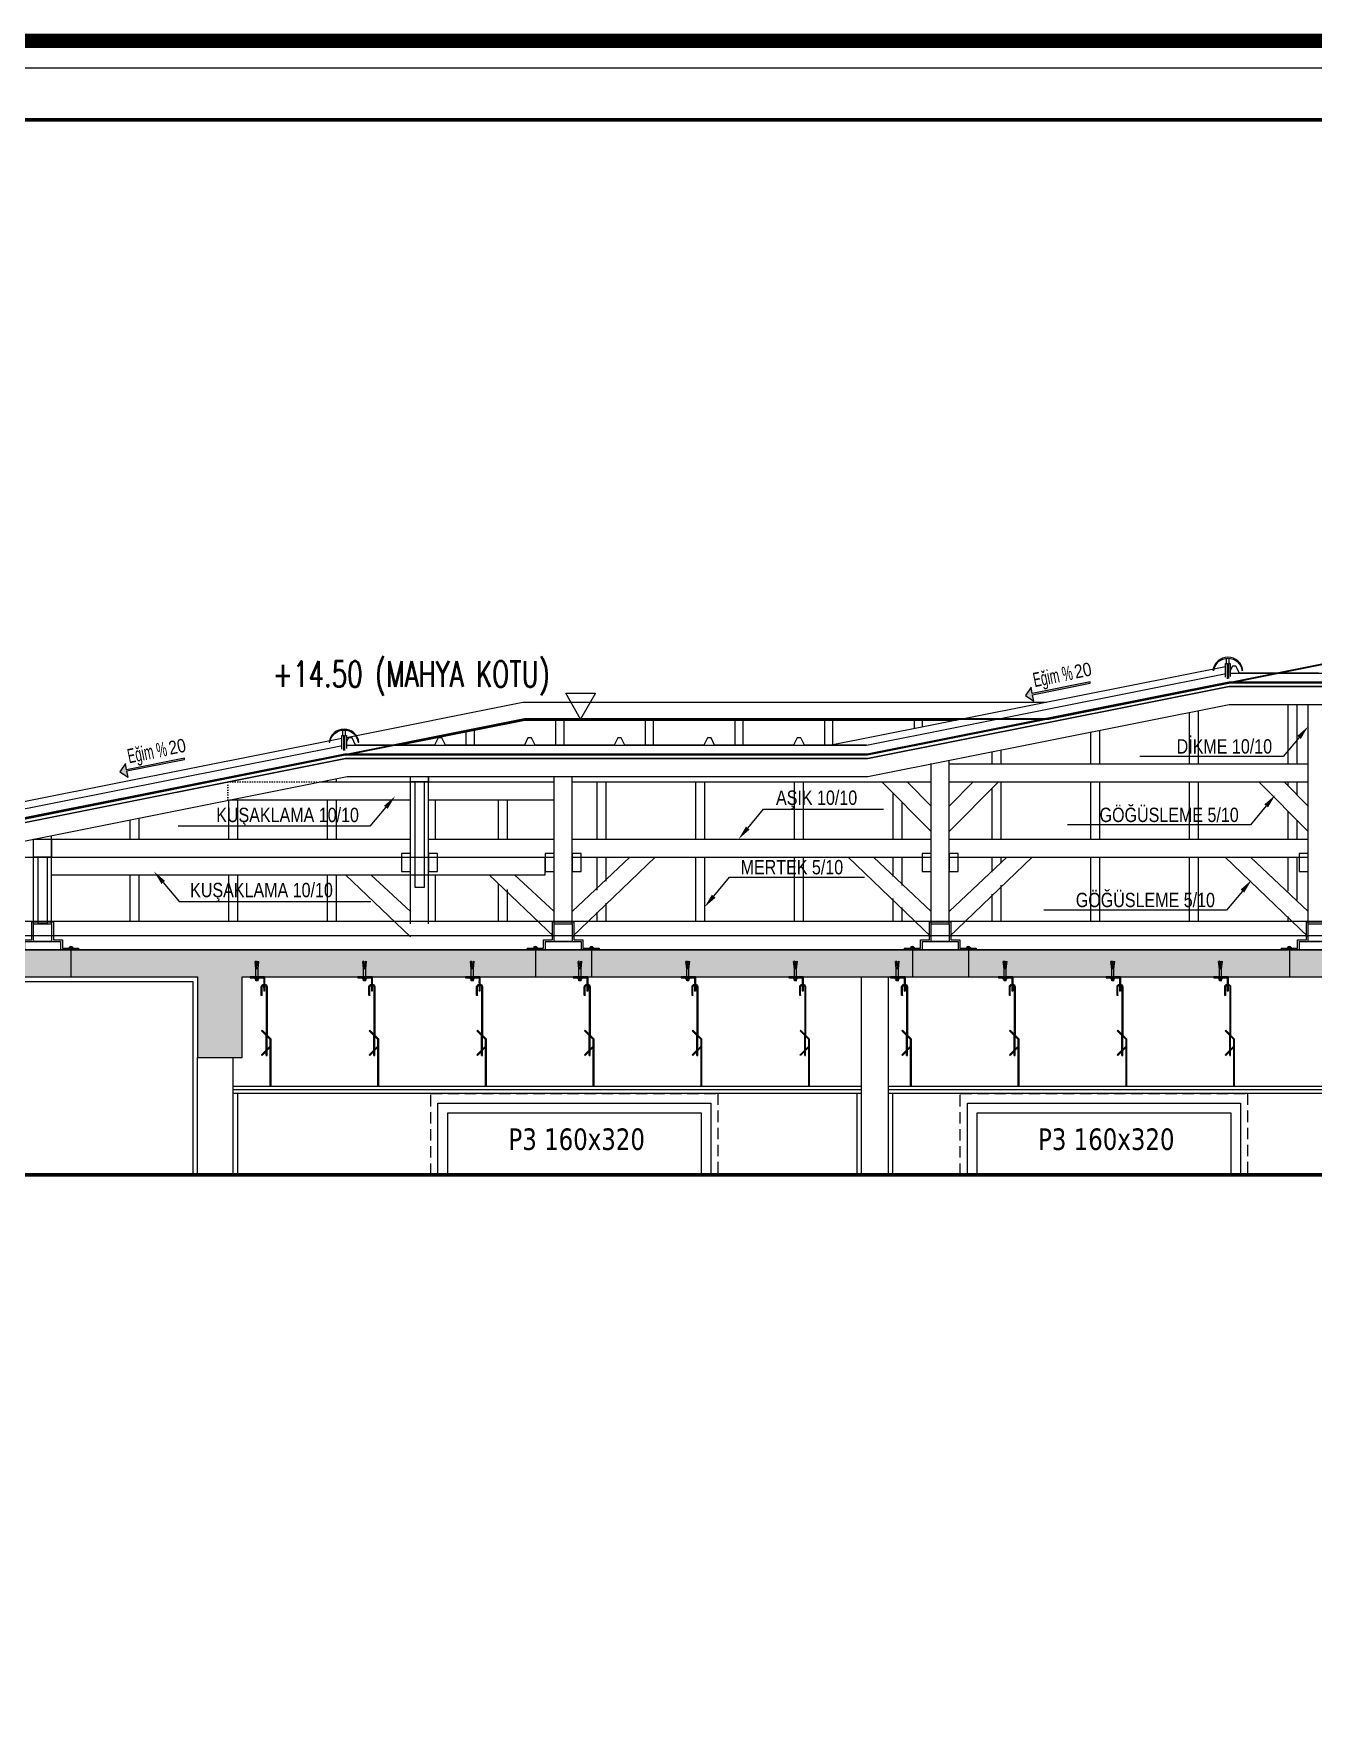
# Model space of a CAD drawing. Header units: inches. Extents: x 21 to 32698, y 13 to 3712.
# Drawn here: x 21119 to 21832, y 2774 to 3711 of the extents above; entities that cross this region are included whole.
import ezdxf
from ezdxf import colors
from ezdxf.entities.mleader import LeaderData, LeaderLine
from ezdxf.enums import TextEntityAlignment as Align
from ezdxf.math import Vec2, Vec3

# ---------------------------------------------------------------- set-up
doc = ezdxf.new("R2010")
doc.units = ezdxf.units.IN
doc.header["$MEASUREMENT"] = 0
doc.set_wipeout_variables(frame=1)
for name, pattern in [('Centre', [3.175, 0.635, -0.47625, 1.5875, -0.47625]), ('CIZGI', [0.4, 0.25, -0.15]), ('DOT', [6.35, 0, -6.35]), ('HIDDEN', [9.525, 6.35, -3.175]), ('IMPORT-HIDDEN2', [47.625, 31.75, -15.875])]:
    doc.linetypes.add(name, pattern=pattern)
for name, color, linetype, lineweight in [('Z_MİM_$AUDIT_BAD_LAYER1', 8, 'Continuous', 25), ('Z_MİM_-KM-CEILING', 8, 'Continuous', 25), ('Z_MİM_-KM-DETL-TEXT', 8, 'Continuous', 25), ('Z_MİM_-KM-FLOR-LEVL-1', 8, 'Continuous', 25), ('Z_MİM_-KM-FLOR-LEVL-2', 8, 'Centre', 25), ('Z_MİM_-KM-GLAZ-CWMG-1', 8, 'Continuous', 25), ('Z_MİM_-KM-Gor-05', 8, 'Continuous', 25), ('Z_MİM_-KM-Gor-09', 8, 'Continuous', 25), ('Z_MİM_-KM-IRON-05', 8, 'Continuous', 25), ('Z_MİM_-KM-IRON-09', 8, 'Continuous', 25), ('Z_MİM_-KM-IZO-THERMAL', 8, 'Continuous', 25), ('Z_MİM_-KM-IZO-THERMAL-GLASSWOOL', 8, 'BATTING', 25), ('Z_MİM_-KM-IZO-WATER', 8, 'HIDDEN', 25), ('Z_MİM_-KM-OSB', 8, 'Continuous', 25), ('Z_MİM_-KM-Pafta', 8, 'Continuous', 25), ('Z_MİM_-KM-PATTERN-00', 8, 'Continuous', 25), ('Z_MİM_-KM-PATTERN-STRC', 8, 'Continuous', 25), ('Z_MİM_-KM-RAY-1', 8, 'IMPORT-HIDDEN2', 25), ('Z_MİM_-KM-RAY-2', 8, 'DOT', 25), ('Z_MİM_-KM-ROOF-05', 8, 'Continuous', 25), ('Z_MİM_-KM-ROOF-15', 8, 'Continuous', 25), ('Z_MİM_-KM-ROOF-AŞIK', 8, 'Continuous', 25), ('Z_MİM_-KM-ROOF-DİKME', 8, 'Continuous', 25), ('Z_MİM_-KM-ROOF-GÖĞÜSLEME', 8, 'Continuous', 25), ('Z_MİM_-KM-ROOF-KUŞAKLAMA', 8, 'Continuous', 25), ('Z_MİM_-KM-ROOF-MAHYA AŞIĞI', 8, 'Continuous', 25), ('Z_MİM_-KM-ROOF-MERTEK', 8, 'Continuous', 25), ('Z_MİM_-KM-ROOF-RAY', 8, 'DOT', 25), ('Z_MİM_-KM-STRC-CONCRETE', 8, 'Continuous', 25), ('Z_MİM_-KM-TEXT', 8, 'Continuous', 25), ('Z_MİM_-KM-WALL', 8, 'Continuous', 25), ('Z_MİM_-KM-WALL-IZO-WATER', 8, 'HIDDEN', 25), ('Z_MİM_-KM-WALL-PLASTER', 8, 'Continuous', 25), ('Z_MİM_-KM-WINDOW-IDEN', 8, 'Continuous', 25), ('Z_MİM_-KM-WOOD-15', 8, 'Continuous', 25), ('Z_MİM_00', 8, 'Continuous', 25), ('Z_MİM_40-40-kt-kst', 8, 'Continuous', 25), ('Z_MİM__BM_Pafta', 8, 'Continuous', 25), ('Z_MİM_A-PLASTER', 8, 'Continuous', 25), ('Z_MİM_GOR', 8, 'Continuous', 25), ('Z_MİM_GRNŞ. 3', 8, 'Continuous', 25), ('Z_MİM_TARAMA', 8, 'Continuous', 25)]:
    doc.layers.add(name, color=color, linetype=linetype, lineweight=lineweight)
doc.styles.add('-KM-OLCU', font='ARIALN.TTF')
doc.styles.add('Arial Narrow', font='ARIALN.TTF', dxfattribs={"height": 8})
doc.styles.add('mahal', font='tahoma.ttf')
doc.styles.add('STYLE1', font='arial.ttf', dxfattribs={"height": 1})
doc.styles.add('TEXT 1 romans', font='romans.shx', dxfattribs={"width": 0.7})
doc.linetypes.add('BATTING', pattern='A,0.00254,-2.54,[134,ltypeshp.shx,S=2.54,R=0,X=-2.54,Y=0],-5.08,[134,ltypeshp.shx,S=2.54,R=180,X=2.54,Y=0],-2.54', length=10.16254)

# ---------------------------------------------------------------- blocks, each defined once
blk = doc.blocks.new('*U10')
at = {"layer": 'Z_MİM_-KM-Pafta', "ltscale": 0.5, "const_width": 8}
blk.add_lwpolyline([(15, 3690), (6335, 3690), (6335, 0), (15, 0)], close=True, dxfattribs=at)
at = {"layer": 'Z_MİM_-KM-Pafta', "ltscale": 0.5}
blk.add_lwpolyline([(203.73, 3675), (6265, 3675, -0.414214), (6320, 3620), (6320, 70, -0.414214), (6265, 15), (85, 15, -0.414214), (30, 70), (30, 3499.6)], format="xyb", dxfattribs=at)
at = {"color": 7, "style": 'STYLE1'}
blk.add_attdef('00', (6133.03, 90.15), '', height=80.47, dxfattribs=at)
at = {"layer": 'Z_MİM_-KM-Pafta', "color": 7, "style": 'STYLE1'}
for tag, p, height in [('PAFTA_ADI', (5775.83, 251.03), 33), ('REVIZYON', (5855.91, 178.55), 12.87), ('OLCEK', (5855.91, 76.03), 12.87)]:
    blk.add_attdef(tag, p, '', height=height, dxfattribs=at)
blk = doc.blocks.new('*U11')
at = {"layer": 'Z_MİM_$AUDIT_BAD_LAYER1', "linetype": 'Continuous', "ltscale": 6}
h = blk.add_hatch(dxfattribs=at)
h.set_pattern_fill('ANSI32', color=256, scale=0.04, angle=90, style=0)
h.set_pattern_definition([(135, (-712958.51896, 773143.01754), (-0.26940768363, -0.26940768363), []), (135, (-712958.51896, 773143.19715), (-0.26940768363, -0.26940768363), [])])
h.paths.add_polyline_path([(3.37, -28.5), (3.87, -28.5), (3.87, -25.7), (11.37, -25.7), (11.37, -25.2), (3.37, -25.2)])
h.paths.add_polyline_path([(3.87, -30.4), (3.37, -30.4), (3.37, -33.2), (3.87, -33.2)])
at = {"layer": 'Z_MİM_40-40-kt-kst', "ltscale": 2}
for p, q in [((3.37, -25.2), (3.37, -29.12)), ((3.37, -25.2), (11.37, -25.2)), ((3.87, -25.7, 0), (3.87, -29.12, 0)), ((11.37, -25.7), (3.87, -25.7, 0)), ((11.37, -25.2), (11.37, -25.7)), ((3.37, -28.5), (3.87, -28.5, 0))]:
    blk.add_line(p, q, dxfattribs=at)
at = {"layer": 'Z_MİM_GOR', "ltscale": 50}
for p, q in [((2, -30.83, 0), (2, -57.6, 0)), ((2.5, -30.83, 0), (2.5, -57.1, 0)), ((3.37, -29.83), (3.37, -33.2)), ((3.37, -30.4), (3.87, -30.4, 0)), ((3.37, -33.2), (3.87, -33.2, 0)), ((3.87, -29.83, 0), (3.87, -33.2, 0)), ((4.75, -35.43, 0), (4.75, -30.83, 0)), ((4.95, -35.63, 0), (5.05, -35.63, 0)), ((5.25, -35.43, 0), (5.25, -30.83, 0)), ((-0.25, -59.85, 0), (4.75, -54.85, 0)), ((0.25, -60.06, 0), (5.1, -55.21, 0)), ((4.75, -54.85, 0), (5.1, -55.21, 0)), ((-0.25, -86.2, 0), (-0.25, -59.85, 0)), ((0.25, -86.2, 0), (0.25, -60.06, 0)), ((0.25, -63.74, 0), (5.1, -68.59, 0)), ((0.25, -64.44, 0), (4.75, -68.94, 0)), ((2, -65.49, 0), (2, -58.31, 0)), ((2.5, -65.99, 0), (2.5, -57.81, 0)), ((2, -68.94, 0), (2, -66.19, 0)), ((2.5, -68.94, 0), (2, -68.94, 0)), ((2.5, -68.94, 0), (2.5, -66.69, 0)), ((4.75, -68.94, 0), (5.1, -68.59, 0))]:
    blk.add_line(p, q, dxfattribs=at)
for centre, radius, start, end in [((3.62, -30.83, 0), 1.62, 82.24097, 180), ((3.63, -30.83, 0), 1.13, 77.60639, 179.86574), ((3.62, -30.83, 0), 1.62, 0, 82.24097), ((3.62, -30.83, 0), 1.12, 0, 78.74817), ((4.95, -35.43, 0), 0.2, 180, 270), ((5.05, -35.43, 0), 0.2, 270, 0)]:
    blk.add_arc(centre, radius, start, end, dxfattribs=at)
at = {"layer": 'Z_MİM_TARAMA'}
for p, q in [((7.22, -16.51), (6.55, -16.58)), ((7.02, -20.74), (6.55, -16.58)), ((7.2, -18.3), (8.06, -18.23)), ((7.38, -17.95), (7.22, -16.51)), ((7.22, -18.09), (7.99, -18.04)), ((7.34, -18.49), (7.97, -18.44)), ((7.37, -17.88), (7.88, -17.85)), ((7.6, -19.94), (7.44, -18.52)), ((7.46, -18.68), (7.79, -18.65)), ((7.64, -19.94), (7.8, -18.52)), ((7.87, -17.95), (8.03, -16.51)), ((8.03, -16.51), (8.69, -16.58)), ((8.22, -20.74), (8.69, -16.58)), ((6.62, -26.5), (6.62, -25.7)), ((6.62, -25.7), (8.62, -25.7)), ((6.62, -26.5), (8.62, -26.5)), ((6.86, -26.5), (6.86, -25.7)), ((6.95, -26.62), (8.37, -26.52)), ((6.95, -26.82), (8.37, -26.72)), ((6.95, -27.02), (8.37, -26.92)), ((6.95, -27.22), (8.37, -27.12)), ((6.95, -27.42), (8.37, -27.32)), ((7.02, -25.7), (7.02, -20.74)), ((7.02, -27.47), (7.02, -26.5)), ((7.02, -27.47), (8.22, -27.47)), ((7.22, -20.3), (8.01, -20.25)), ((7.26, -20.5), (8.01, -20.45)), ((7.3, -20.1), (7.9, -20.05)), ((7.43, -20.69), (7.87, -20.66)), ((7.48, -18.87), (7.77, -18.85)), ((7.51, -19.07), (7.74, -19.06)), ((7.53, -19.27), (7.72, -19.26)), ((7.55, -19.47), (7.7, -19.46)), ((7.57, -19.67), (7.67, -19.66)), ((7.59, -19.87), (7.65, -19.86)), ((7.62, -26.5), (7.62, -25.7)), ((8.22, -25.7), (8.22, -20.74)), ((8.22, -27.47), (8.22, -26.5)), ((8.38, -26.5), (8.38, -25.7)), ((8.62, -26.5), (8.62, -25.7))]:
    blk.add_line(p, q, dxfattribs=at)
for centre, radius, start, end in [((7.49, -18.23), 0.3, 111.73309, 261.13394), ((7.76, -18.23), 0.3, 278.86606, 68.26691), ((7.62, -20.34), 0.4, 92.80664, 87.19336)]:
    blk.add_arc(centre, radius, start, end, dxfattribs=at)
blk = doc.blocks.new('DWEW')
at = {"layer": 'Z_MİM_-KM-IRON-09'}
for p, q in [((5884.37, -1773.09), (5893.37, -1773.09)), ((5884.37, -1773.09), (5884.37, -1774.09)), ((5887.86, -1772.76), (5889.87, -1772.76)), ((5887.86, -1772.76), (5887.86, -1773.09)), ((5889.87, -1772.76), (5889.87, -1773.09)), ((5915.37, -1773.09), (5924.37, -1773.09)), ((5919.12, -1772.76), (5921.13, -1772.76)), ((5919.12, -1772.76), (5919.12, -1773.09)), ((5921.13, -1772.76), (5921.13, -1773.09)), ((5924.37, -1773.09), (5924.37, -1774.09))]:
    blk.add_line(p, q, dxfattribs=at)
at = {"layer": 'Z_MİM_-KM-IRON-09', "linetype": 'CIZGI'}
for p, q in [((5888.87, -1773.09), (5888.87, -1789.09)), ((5920.12, -1773.09), (5920.12, -1789.09))]:
    blk.add_line(p, q, dxfattribs=at)
at = {"layer": 'Z_MİM_-KM-IRON-09'}
blk.add_lwpolyline([(5893.37, -1773.09), (5893.37, -1768.46), (5898.37, -1768.46), (5898.37, -1758.46), (5910.37, -1758.46), (5910.37, -1768.46), (5915.37, -1768.46), (5915.37, -1773.09)], dxfattribs=at)
for centre in [(5888.87, -1773.43), (5920.12, -1773.43)]:
    blk.add_arc(centre, 1.21, 33.59702, 146.40298, dxfattribs=at)
blk = doc.blocks.new('sdewe')
at = {"layer": 'Z_MİM_-KM-ROOF-AŞIK'}
blk.add_lwpolyline([(111607.99, -7528.56), (111617.99, -7528.56), (111617.99, -7518.56), (111607.99, -7518.56)], close=True, dxfattribs=at)
at = {"layer": 'Z_MİM_-KM-ROOF-MERTEK'}
for p, q in [((111622.99, -7528.56), (111602.99, -7528.56)), ((111602.99, -7528.56), (111602.99, -7533.19)), ((111622.99, -7528.56), (111622.99, -7533.19))]:
    blk.add_line(p, q, dxfattribs=at)
at = {"layer": 'Z_MİM_-KM-IRON-09', "xscale": -1}
blk.add_blockref('DWEW', (117517.36, -5759.1), dxfattribs=at)
blk = doc.blocks.new('blok_ust____11')
blk.add_wipeout([(-1.05, -0.66), (0.05, -1.46), (0.45, -1.4), (1.55, -0.3), (1.55, 7), (-1.05, 7)]).dxf.layer = 'Z_MİM_A-PLASTER'
at = {"layer": 'Z_MİM_-KM-ROOF-15'}
for p, q in [((-0.5, 7), (-0.5, 9.97)), ((1, 7), (1, 9.96))]:
    blk.add_line(p, q, dxfattribs=at)
blk.add_lwpolyline([(8.55, 3.23, 0.868713), (-8.11, 3.3), (-7.61, 3.23, -0.868713), (8.05, 3.17)], format="xyb", close=True, dxfattribs=at)
at = {"layer": 'Z_MİM_GRNŞ. 3'}
for p, q in [((-1.05, -0.66), (-1.05, 7)), ((-1.05, 7), (0.05, 7)), ((0.05, -1.46), (0.05, 7)), ((0.45, 7), (0.45, -1.4)), ((0.45, 7), (1.55, 7)), ((1.55, 7), (1.55, -0.3))]:
    blk.add_line(p, q, dxfattribs=at)
blk = doc.blocks.new('*U56')
at = {"layer": 'Z_MİM_-KM-PATTERN-00'}
h = blk.add_hatch(color=256, dxfattribs=at)
h.dxf.hatch_style = 1
h.paths.add_polyline_path([(-3.94, 3.94), (0, 0), (0, 3.58), (32.83, 3.58), (32.83, 4.29), (0, 4.29), (0, 7.87)])
at = {"linetype": 'Continuous'}
blk.add_lwpolyline([(-3.94, 3.94), (0, 0), (0, 3.58), (32.83, 3.58), (32.83, 4.29), (0, 4.29), (0, 7.87)], close=True, dxfattribs=at)
at = {"color": 7, "style": '-KM-OLCU'}
blk.add_attdef('E', (25.36, 7.66), '', height=7.5, dxfattribs=at)
at = {"layer": 'Z_MİM_-KM-TEXT', "color": 7, "style": 'Arial Narrow', "width": 0.7}
blk.add_text('Eğim %%%', height=8, dxfattribs=at).set_placement((2.02, 7.45))
blk = doc.blocks.new('*U17')
blk.add_lwpolyline([(40, 0), (0, 0), (-8.31, 14.4), (8.31, 14.4), (0, 0)])
at = {"color": 7, "style": 'TEXT 1 romans', "width": 0.7}
blk.add_attdef('+0.00', (-41.89, 17.9), '', height=14.4, dxfattribs=at)
blk = doc.blocks.new('*U28')
at = {"layer": 'Z_MİM_-KM-DETL-TEXT', "color": 7}
ml = blk.add_multileader_mtext('Standard', dxfattribs=at)
ml.set_content('\\A1;{\\fMicrosoft Sans Serif|b0|i0|c162|p34;\\W0.8;KUŞAKLAMA 10/10}', color=7, style='Arial Narrow')
ml.set_leader_properties()
ml.build(insert=Vec2(0, 0))
ml.multileader.update_dxf_attribs({"text_left_attachment_type": 6, "text_right_attachment_type": 6, "dogleg_length": 5, "arrow_head_size": 8})
ctx = ml.context
ctx.base_point, ctx.char_height, ctx.arrow_head_size, ctx.landing_gap_size, ctx.plane_origin = Vec3(19.23, -16.72), 8, 8, 2.11, Vec3(165.67, 32.45)
ctx.left_attachment, ctx.right_attachment, ctx.text_align_type = 6, 6, 2
notes = []
notes.append((ctx, [(0, (1, 1, 0), (13.95, -16.72), (1, 0), 5.28, [(0, [(0, 0)], 0, [])])]))
ctx.mtext.insert, ctx.mtext.width, ctx.mtext.alignment, ctx.mtext.line_spacing_factor, ctx.mtext.flow_direction = Vec3(99.63, -6.38), 112.0517, 3, 2, 5
for ctx, leaders in notes:
    for number, flags, end, landing, length, lines in leaders:
        leader = LeaderData()
        leader.index, (leader.has_last_leader_line, leader.has_dogleg_vector, leader.attachment_direction) = number, flags
        leader.last_leader_point, leader.dogleg_vector, leader.dogleg_length = Vec3(end), Vec3(landing), length
        for number, points, colour, breaks in lines:
            line = LeaderLine()
            line.index, line.vertices, line.color, line.breaks = number, Vec3.list(points), colors.encode_raw_color(colour), breaks
            leader.lines.append(line)
        ctx.leaders.append(leader)
blk = doc.blocks.new('*U30')
at = {"layer": 'Z_MİM_-KM-DETL-TEXT', "color": 7}
ml = blk.add_multileader_mtext('Standard', dxfattribs=at)
ml.set_content('\\A1;{\\fMicrosoft Sans Serif|b0|i0|c162|p34;\\W0.8;KUŞAKLAMA 10/10}', color=7, style='Arial Narrow')
ml.set_leader_properties()
ml.build(insert=Vec2(0, 0))
ml.multileader.update_dxf_attribs({"text_left_attachment_type": 6, "text_right_attachment_type": 6, "dogleg_length": 5, "arrow_head_size": 8})
ctx = ml.context
ctx.base_point, ctx.char_height, ctx.arrow_head_size, ctx.landing_gap_size, ctx.plane_origin = Vec3(-101.74, -16.72), 8, 8, 2.11, Vec3(-165.67, 32.45)
ctx.left_attachment, ctx.right_attachment = 6, 6
notes = []
notes.append((ctx, [(0, (1, 1, 0), (-13.95, -16.72), (-1, 0), 5.28, [(0, [(0, 0)], 0, [])])]))
ctx.mtext.insert, ctx.mtext.width, ctx.mtext.line_spacing_factor, ctx.mtext.flow_direction = Vec3(-99.63, -6.38), 112.0517, 2, 5
for ctx, leaders in notes:
    for number, flags, end, landing, length, lines in leaders:
        leader = LeaderData()
        leader.index, (leader.has_last_leader_line, leader.has_dogleg_vector, leader.attachment_direction) = number, flags
        leader.last_leader_point, leader.dogleg_vector, leader.dogleg_length = Vec3(end), Vec3(landing), length
        for number, points, colour, breaks in lines:
            line = LeaderLine()
            line.index, line.vertices, line.color, line.breaks = number, Vec3.list(points), colors.encode_raw_color(colour), breaks
            leader.lines.append(line)
        ctx.leaders.append(leader)
blk = doc.blocks.new('*U33')
at = {"layer": 'Z_MİM_-KM-DETL-TEXT', "color": 7}
ml = blk.add_multileader_mtext('Standard', dxfattribs=at)
ml.set_content('\\A1;{\\fMicrosoft Sans Serif|b0|i0|c162|p34;\\W0.8;AŞIK 10/10}', color=7, style='Arial Narrow')
ml.set_leader_properties()
ml.build(insert=Vec2(0, 0))
ml.multileader.update_dxf_attribs({"text_left_attachment_type": 6, "text_right_attachment_type": 6, "dogleg_length": 5, "arrow_head_size": 8})
ctx = ml.context
ctx.base_point, ctx.char_height, ctx.arrow_head_size, ctx.landing_gap_size, ctx.plane_origin = Vec3(19.23, 16.72), 8, 8, 2.11, Vec3(165.67, -32.45)
ctx.left_attachment, ctx.right_attachment, ctx.text_align_type = 6, 6, 2
notes = []
notes.append((ctx, [(0, (1, 1, 0), (13.95, 16.72), (1, 0), 5.28, [(0, [(0, 0)], 0, [])])]))
ctx.mtext.insert, ctx.mtext.width, ctx.mtext.alignment, ctx.mtext.line_spacing_factor, ctx.mtext.flow_direction = Vec3(66.06, 27.07), 112.0517, 3, 2, 5
for ctx, leaders in notes:
    for number, flags, end, landing, length, lines in leaders:
        leader = LeaderData()
        leader.index, (leader.has_last_leader_line, leader.has_dogleg_vector, leader.attachment_direction) = number, flags
        leader.last_leader_point, leader.dogleg_vector, leader.dogleg_length = Vec3(end), Vec3(landing), length
        for number, points, colour, breaks in lines:
            line = LeaderLine()
            line.index, line.vertices, line.color, line.breaks = number, Vec3.list(points), colors.encode_raw_color(colour), breaks
            leader.lines.append(line)
        ctx.leaders.append(leader)
blk = doc.blocks.new('*U35')
at = {"layer": 'Z_MİM_-KM-DETL-TEXT', "color": 7}
ml = blk.add_multileader_mtext('Standard', dxfattribs=at)
ml.set_content('\\A1;{\\fMicrosoft Sans Serif|b0|i0|c162|p34;\\W0.8;MERTEK 5/10}', color=7, style='Arial Narrow')
ml.set_leader_properties()
ml.build(insert=Vec2(0, 0))
ml.multileader.update_dxf_attribs({"text_left_attachment_type": 6, "text_right_attachment_type": 6, "dogleg_length": 5, "arrow_head_size": 8})
ctx = ml.context
ctx.base_point, ctx.char_height, ctx.arrow_head_size, ctx.landing_gap_size, ctx.plane_origin = Vec3(19.23, 16.72), 8, 8, 2.11, Vec3(165.67, -32.45)
ctx.left_attachment, ctx.right_attachment, ctx.text_align_type = 6, 6, 2
notes = []
notes.append((ctx, [(0, (1, 1, 0), (13.95, 16.72), (1, 0), 5.28, [(0, [(0, 0)], 0, [])])]))
ctx.mtext.insert, ctx.mtext.width, ctx.mtext.alignment, ctx.mtext.line_spacing_factor, ctx.mtext.flow_direction = Vec3(77.25, 26.32), 112.0517, 3, 2, 5
for ctx, leaders in notes:
    for number, flags, end, landing, length, lines in leaders:
        leader = LeaderData()
        leader.index, (leader.has_last_leader_line, leader.has_dogleg_vector, leader.attachment_direction) = number, flags
        leader.last_leader_point, leader.dogleg_vector, leader.dogleg_length = Vec3(end), Vec3(landing), length
        for number, points, colour, breaks in lines:
            line = LeaderLine()
            line.index, line.vertices, line.color, line.breaks = number, Vec3.list(points), colors.encode_raw_color(colour), breaks
            leader.lines.append(line)
        ctx.leaders.append(leader)
blk = doc.blocks.new('*U37')
at = {"layer": 'Z_MİM_-KM-DETL-TEXT', "color": 7}
ml = blk.add_multileader_mtext('Standard', dxfattribs=at)
ml.set_content('\\A1;{\\fMicrosoft Sans Serif|b0|i0|c162|p34;\\W0.8;GÖĞÜSLEME 5/10}', color=7, style='Arial Narrow')
ml.set_leader_properties()
ml.build(insert=Vec2(0, 0))
ml.multileader.update_dxf_attribs({"text_left_attachment_type": 6, "text_right_attachment_type": 6, "dogleg_length": 5, "arrow_head_size": 8})
ctx = ml.context
ctx.base_point, ctx.char_height, ctx.arrow_head_size, ctx.landing_gap_size, ctx.plane_origin = Vec3(-100.04, -16.72), 8, 8, 2.11, Vec3(-165.67, 32.45)
ctx.left_attachment, ctx.right_attachment = 6, 6
notes = []
notes.append((ctx, [(0, (1, 1, 0), (-13.95, -16.72), (-1, 0), 5.28, [(0, [(0, 0)], 0, [])])]))
ctx.mtext.insert, ctx.mtext.width, ctx.mtext.line_spacing_factor, ctx.mtext.flow_direction = Vec3(-97.92, -7.12), 112.0517, 2, 5
for ctx, leaders in notes:
    for number, flags, end, landing, length, lines in leaders:
        leader = LeaderData()
        leader.index, (leader.has_last_leader_line, leader.has_dogleg_vector, leader.attachment_direction) = number, flags
        leader.last_leader_point, leader.dogleg_vector, leader.dogleg_length = Vec3(end), Vec3(landing), length
        for number, points, colour, breaks in lines:
            line = LeaderLine()
            line.index, line.vertices, line.color, line.breaks = number, Vec3.list(points), colors.encode_raw_color(colour), breaks
            leader.lines.append(line)
        ctx.leaders.append(leader)
blk = doc.blocks.new('*U39')
at = {"layer": 'Z_MİM_-KM-DETL-TEXT', "color": 7}
ml = blk.add_multileader_mtext('Standard', dxfattribs=at)
ml.set_content('\\A1;{\\fMicrosoft Sans Serif|b0|i0|c162|p34;\\W0.8;DİKME 10/10}', color=7, style='Arial Narrow')
ml.set_leader_properties()
ml.build(insert=Vec2(0, 0))
ml.multileader.update_dxf_attribs({"text_left_attachment_type": 6, "text_right_attachment_type": 6, "dogleg_length": 5, "arrow_head_size": 8})
ctx = ml.context
ctx.base_point, ctx.char_height, ctx.arrow_head_size, ctx.landing_gap_size, ctx.plane_origin = Vec3(-75.4, -16.72), 8, 8, 2.11, Vec3(-165.67, 32.45)
ctx.left_attachment, ctx.right_attachment = 6, 6
notes = []
notes.append((ctx, [(0, (1, 1, 0), (-13.95, -16.72), (-1, 0), 5.28, [(0, [(0, 0)], 0, [])])]))
ctx.mtext.insert, ctx.mtext.width, ctx.mtext.line_spacing_factor, ctx.mtext.flow_direction = Vec3(-73.28, -7.12), 112.0517, 2, 5
for ctx, leaders in notes:
    for number, flags, end, landing, length, lines in leaders:
        leader = LeaderData()
        leader.index, (leader.has_last_leader_line, leader.has_dogleg_vector, leader.attachment_direction) = number, flags
        leader.last_leader_point, leader.dogleg_vector, leader.dogleg_length = Vec3(end), Vec3(landing), length
        for number, points, colour, breaks in lines:
            line = LeaderLine()
            line.index, line.vertices, line.color, line.breaks = number, Vec3.list(points), colors.encode_raw_color(colour), breaks
            leader.lines.append(line)
        ctx.leaders.append(leader)
blk = doc.blocks.new('-KM_Çatı B Kesiti1')
at = {"layer": 'Z_MİM_-KM-Gor-09'}
h = blk.add_hatch(dxfattribs=at)
h.set_pattern_fill('JIS_LC_8A', color=256, scale=6.4, angle=45)
h.set_pattern_definition([(90, (692.74, 117.27), (-49.92, 0), []), (90, (697.264, 121.795), (-49.92, 0), [])])
h.paths.add_polyline_path([(782.66, 128.11), (542.36, 128.11), (472.3, 114.1), (712.6, 114.17)])
blk.add_line((0, 0), (3930, 0))
at = {"layer": 'Z_MİM_-KM-Gor-05'}
for p, q in [((912.5, 132.31), (912.5, 103.6)), ((917.5, 133.3), (917.5, 103.6)), ((967.5, 136.76), (967.5, 103.6)), ((972.5, 136.76), (972.5, 103.6)), ((862.5, 122.36), (862.5, 103.6)), ((857.5, 121.37), (857.5, 103.6)), ((802.5, 110.43), (802.5, 103.6)), ((807.5, 111.42), (807.5, 103.6)), ((432.39, 94.48), (432.39, 93.6)), ((437.39, 95.48), (437.39, 93.6)), ((582.5, 93.6), (582.5, 61.76)), ((587.5, 93.6), (587.5, 61.76)), ((637.5, 93.6), (637.5, 61.76)), ((642.5, 93.6), (642.5, 61.76)), ((692.5, 93.6), (692.5, 61.76)), ((697.5, 93.6), (697.5, 61.76)), ((747.5, 87.41), (747.5, 61.76)), ((802.5, 89.8), (802.5, 61.76)), ((807.5, 93.6), (807.5, 61.76)), ((857.5, 93.6), (857.5, 61.76)), ((862.5, 93.6), (862.5, 61.76)), ((912.5, 93.6), (912.5, 61.76)), ((917.5, 93.6), (917.5, 61.76)), ((967.5, 93.6), (967.5, 91.54)), ((972.5, 93.6), (972.5, 86.52)), ((377.39, 83.48), (377.39, 61.76)), ((382.39, 83.6), (382.39, 61.76)), ((432.39, 83.6), (432.39, 61.76)), ((437.39, 83.6), (437.39, 61.76)), ((492.39, 83.6), (492.39, 61.76)), ((527.5, 83.6), (527.5, 61.76)), ((532.5, 83.6), (532.5, 61.76)), ((752.5, 82.39), (752.5, 61.76)), ((967.5, 77.37), (967.5, 61.76)), ((322.39, 72.48), (322.39, 61.76)), ((327.39, 73.48), (327.39, 61.76)), ((972.5, 72.35), (972.5, 61.76)), ((582.5, 51.76), (582.5, 33.22)), ((587.5, 51.76), (587.5, 38.24)), ((637.5, 51.76), (637.5, 16)), ((642.5, 51.76), (642.5, 16)), ((692.5, 51.76), (692.5, 16)), ((697.5, 51.76), (697.5, 16)), ((747.5, 51.76), (747.5, 40.86)), ((752.5, 51.76), (752.5, 35.84)), ((802.5, 51.76), (802.5, 43.26)), ((807.5, 51.76), (807.5, 48.28)), ((857.5, 51.76), (857.5, 16)), ((862.5, 51.76), (862.5, 16)), ((912.5, 51.76), (912.5, 16)), ((917.5, 51.76), (917.5, 16)), ((967.5, 51.76), (967.5, 32.82)), ((972.5, 51.76), (972.5, 27.8)), ((322.39, 41.76), (322.39, 16)), ((327.39, 41.76), (327.39, 16)), ((377.39, 41.76), (377.39, 16)), ((382.39, 41.76), (382.39, 16)), ((432.39, 41.76), (432.39, 16)), ((437.39, 41.76), (437.39, 16)), ((492.39, 41.76), (492.39, 16)), ((527.5, 36.73), (527.5, 16)), ((532.5, 33.71), (532.5, 16)), ((747.5, 28.69), (747.5, 16)), ((802.5, 31.09), (802.5, 16)), ((807.5, 36.11), (807.5, 16)), ((582.5, 21.04), (582.5, 16)), ((587.5, 26.06), (587.5, 16)), ((752.5, 23.67), (752.5, 16)), ((967.5, 18.65), (967.5, 16))]:
    blk.add_line(p, q, dxfattribs=at)
at = {"layer": 'Z_MİM_-KM-Gor-09'}
for p, q in [((768.2, 103.6), (768.8, 103.6)), ((778.8, 103.6), (978.81, 103.6)), ((478.8, 93.6), (478.8, 93.6)), ((488.8, 93.6), (558.8, 93.6)), ((568.8, 93.6), (768.8, 93.6)), ((778.8, 93.6), (978.81, 93.6)), ((278.8, 61.76), (478.8, 61.76)), ((488.8, 61.76), (558.8, 61.76)), ((568.8, 61.76), (768.8, 61.76)), ((778.8, 61.76), (978.81, 61.76)), ((278.8, 51.76), (478.8, 51.76)), ((488.8, 51.76), (558.8, 51.76)), ((568.8, 51.76), (768.8, 51.76)), ((778.8, 51.76), (978.81, 51.76))]:
    blk.add_line(p, q, dxfattribs=at)
for points in [[(440.22, 117.88), (541.37, 138.11), (832.93, 138.11)], [(472.3, 114.1), (542.36, 128.11), (782.66, 128.11)]]:
    blk.add_lwpolyline(points, dxfattribs=at)
at = {"layer": 'Z_MİM_-KM-IZO-THERMAL', "ltscale": 1.5}
blk.add_line((53.2, 16), (3877.2, 16), dxfattribs=at)
at = {"layer": 'Z_MİM_-KM-IZO-THERMAL-GLASSWOOL', "ltscale": 0.7}
blk.add_line((53.2, 8), (3877.2, 8), dxfattribs=at)
at = {"layer": 'Z_MİM_-KM-IZO-WATER', "linetype": 'ByBlock'}
for points in [[(3859.8, 35.21), (3849.94, 37.18), (3846.19, 37.26), (3286.67, 149.16), (934.61, 149.16), (733.21, 109.1), (442.22, 109.1), (83.8, 37.47), (80.86, 37.34), (71, 35.37)], [(3859.74, 34.91), (3849.9, 36.87), (3846.16, 36.95), (3286.64, 148.86), (934.64, 148.86), (733.24, 108.79), (442.25, 108.79), (83.84, 37.17), (80.9, 37.03), (71.06, 35.07)], [(3859.68, 34.61), (3849.87, 36.57), (3846.13, 36.65), (3286.61, 148.56), (934.67, 148.56), (733.27, 108.49), (442.28, 108.49), (83.88, 36.86), (80.93, 36.73), (71.12, 34.77)]]:
    blk.add_lwpolyline(points, dxfattribs=at)
at = {"layer": 'Z_MİM_-KM-OSB'}
blk.add_lwpolyline([(934.67, 148.56), (733.27, 108.49), (442.28, 108.49), (62.73, 32.58), (63.09, 30.81), (442.46, 106.69), (733.45, 106.69), (934.85, 146.76), (3286.43, 146.76), (3866.69, 30.7), (3867.05, 32.47), (3286.61, 148.56)], close=True, dxfattribs=at)
at = {"layer": 'Z_MİM_-KM-RAY-2', "ltscale": 0.2}
blk.add_lwpolyline([(377.03, 83.6), (377.03, 93.6), (428.02, 93.6)], dxfattribs=at)
at = {"layer": 'Z_MİM_-KM-ROOF-05'}
for points in [[(712.22, 114.1), (933.73, 158.16)], [(56.84, 37.64), (56.06, 41.56), (441.33, 118.1)]]:
    blk.add_lwpolyline(points, dxfattribs=at)
at = {"layer": 'Z_MİM_-KM-ROOF-15', "linetype": 'ByBlock'}
blk.add_lwpolyline([(57.81, 32.74), (56.84, 37.64), (441.73, 114.1), (732.72, 114.1), (934.12, 154.16), (3287.16, 154.16), (3873.54, 37.56), (3872.56, 32.66), (3286.67, 149.16), (934.61, 149.16), (733.21, 109.1), (442.22, 109.1)], close=True, dxfattribs=at)
at = {"layer": 'Z_MİM_-KM-ROOF-15'}
for points in [[(984.55, 154.16), (940.55, 154.16), (938.55, 158.16), (936.55, 158.16), (934.55, 154.16)], [(492.15, 114.1), (448.15, 114.1), (446.15, 118.1), (444.15, 118.1), (442.15, 114.1)], [(542.15, 114.1), (498.15, 114.1), (496.15, 118.1), (494.15, 118.1), (492.15, 114.1)], [(592.15, 114.1), (548.15, 114.1), (546.15, 118.1), (544.15, 118.1), (542.15, 114.1)], [(642.15, 114.1), (598.15, 114.1), (596.15, 118.1), (594.15, 118.1), (592.15, 114.1)], [(692.15, 114.1), (648.15, 114.1), (646.15, 118.1), (644.15, 118.1), (642.15, 114.1)], [(732.72, 114.1), (698.15, 114.1), (696.15, 118.1), (694.15, 118.1), (692.15, 114.1)]]:
    blk.add_lwpolyline(points, dxfattribs=at)
at = {"layer": 'Z_MİM_-KM-ROOF-AŞIK'}
blk.add_lwpolyline([(488.8, 96.69), (488.8, 93.6), (478.8, 93.6), (478.8, 96.69)], dxfattribs=at)
blk.add_lwpolyline([(268.8, 61.76), (278.8, 61.76), (278.8, 51.76), (268.8, 51.76)], close=True, dxfattribs=at)
at = {"layer": 'Z_MİM_-KM-ROOF-DİKME'}
for p, q in [((978.81, 14.63), (978.81, 136.76)), ((768.8, 14.63), (768.8, 103.72)), ((778.8, 14.63), (778.8, 105.71)), ((478.8, 14.63), (478.8, 96.69)), ((488.8, 14.63), (488.8, 96.69)), ((558.8, 14.63), (558.8, 96.69)), ((568.8, 14.63), (568.8, 96.69)), ((268.8, 14.63), (268.8, 61.76)), ((278.8, 14.63), (278.8, 63.76))]:
    blk.add_line(p, q, dxfattribs=at)
at = {"layer": 'Z_MİM_-KM-ROOF-GÖĞÜSLEME'}
for p, q in [((741.33, 93.6), (768.8, 66.01)), ((755.45, 93.6), (768.8, 80.18)), ((806.28, 93.6), (778.81, 66.01)), ((792.17, 93.6), (778.81, 80.18)), ((951.34, 93.6), (978.8, 66.01)), ((965.45, 93.6), (978.8, 80.18)), ((615.07, 51.76, 0), (568.81, 7.29, 0)), ((600.96, 51.76, 0), (568.81, 21.47, 0)), ((722.53, 51.76, 0), (768.8, 7.29, 0)), ((736.65, 51.76, 0), (768.8, 21.47, 0)), ((825.07, 51.76, 0), (778.81, 7.29, 0)), ((810.96, 51.76, 0), (778.81, 21.47, 0)), ((932.54, 51.76, 0), (978.8, 7.29, 0)), ((946.65, 51.76, 0), (978.8, 21.47, 0)), ((442.49, 41.76, 0), (478.8, 7.29, 0)), ((456.6, 41.76, 0), (478.8, 21.47, 0)), ((522.49, 41.76, 0), (558.8, 7.29, 0)), ((536.6, 41.76, 0), (558.8, 21.47, 0))]:
    blk.add_line(p, q, dxfattribs=at)
at = {"layer": 'Z_MİM_-KM-ROOF-GÖĞÜSLEME', "ltscale": 1.5}
for points in [[(486.3, 34.85), (481.3, 34.85), (481.3, 93.6), (486.3, 93.6)], [(276.3, 14.63), (271.3, 14.63), (271.3, 51.76), (276.3, 51.76)]]:
    blk.add_lwpolyline(points, close=True, dxfattribs=at)
at = {"layer": 'Z_MİM_-KM-ROOF-KUŞAKLAMA'}
for p, q in [((428.02, 93.6), (558.8, 93.6)), ((558.8, 83.6), (558.8, 93.6)), ((378.02, 83.6), (478.8, 83.6)), ((488.8, 83.6), (558.8, 83.6)), ((218.02, 51.76), (553.8, 51.76)), ((553.8, 41.76), (553.8, 51.76)), ((278.8, 41.76), (553.8, 41.76))]:
    blk.add_line(p, q, dxfattribs=at)
at = {"layer": 'Z_MİM_-KM-ROOF-MAHYA AŞIĞI'}
blk.add_lwpolyline([(3867.2, 20.4), (3866.69, 30.7), (3286.43, 146.76), (934.85, 146.76), (733.45, 106.69), (442.46, 106.69), (62.8, 30.76), (62.8, 20.56), (443.45, 96.69), (733.45, 96.69), (934.85, 136.76), (3285.44, 136.76)], close=True, dxfattribs=at)
at = {"layer": 'Z_MİM_-KM-ROOF-RAY', "const_width": 1}
blk.add_lwpolyline([(442.46, 108.69), (542.5, 128.7), (834.39, 128.7), (1159.54, 193.73), (3060.47, 193.73), (3284.6, 148.9)], dxfattribs=at)
at = {"layer": 'Z_MİM_-KM-WALL-IZO-WATER', "ltscale": 0.8, "const_width": 0.3}
blk.add_lwpolyline([(3859.77, 35.06), (3849.92, 37.02), (3846.18, 37.11), (3286.65, 149.01), (934.63, 149.01), (733.23, 108.95), (442.24, 108.95), (83.82, 37.32), (80.88, 37.18), (71.03, 35.22)], dxfattribs=at)
at = {"layer": 'Z_MİM_-KM-WALL-IZO-WATER', "const_width": 0.3}
blk.add_lwpolyline([(3859.71, 34.76), (3849.89, 36.72), (3846.14, 36.8), (3286.62, 148.71), (934.66, 148.71), (733.26, 108.64), (442.27, 108.64), (83.86, 37.01), (80.92, 36.88), (71.09, 34.92)], dxfattribs=at)
at = {"layer": 'Z_MİM_-KM-WOOD-15'}
for points in [[(478.8, 53.76), (473.8, 53.76), (473.8, 43.76), (478.8, 43.76)], [(493.8, 53.76), (488.8, 53.76), (488.8, 43.76), (493.8, 43.76)], [(558.8, 53.76), (553.8, 53.76), (553.8, 43.76), (558.8, 43.76)], [(573.8, 53.76), (568.8, 53.76), (568.8, 43.76), (573.8, 43.76)], [(768.8, 53.76), (763.8, 53.76), (763.8, 43.76), (768.8, 43.76)], [(783.8, 53.76), (778.8, 53.76), (778.8, 43.76), (783.8, 43.76)], [(978.81, 53.76), (973.81, 53.76), (973.81, 43.76), (978.81, 43.76)]]:
    blk.add_lwpolyline(points, close=True, dxfattribs=at)
at = {"rotation": 11.30993247402041}
for p in [(825.95, 138.69), (321.44, 96.23)]:
    blk.add_blockref('*U56', p, dxfattribs=at).add_auto_attribs({'E': '20'})
for name, p in [('*U39', (978.81, 124.55)), ('*U30', (470.12, 85.6)), ('*U33', (661.51, 61.76)), ('*U37', (960.52, 86.38)), ('*U35', (642.5, 23.81)), ('*U28', (335.85, 43.76)), ('*U37', (947.27, 38.96, 0))]:
    blk.add_blockref(name, p)
at = {"layer": 'Z_MİM_-KM-ROOF-AŞIK', "xscale": -1}
for p in [(111886.79, 7533.19), (112176.79, 7533.19), (112386.79, 7533.19), (112596.8, 7533.19)]:
    blk.add_blockref('sdewe', p, dxfattribs=at)
at = {"layer": 'Z_MİM_-KM-ROOF-15'}
for p in [(933.87, 152.59), (441.48, 112.53)]:
    blk.add_blockref('blok_ust____11', p, dxfattribs=at)

msp = doc.modelspace()

# ---------------------------------------------------------------- hatches: boundary and pattern name
at = {"layer": 'Z_MİM_-KM-PATTERN-STRC'}
msp.add_hatch(color=256, dxfattribs=at).paths.add_polyline_path([(20919.84, 3200.52), (20859.84, 3200.52), (20859.84, 3185.52), (20919.84, 3185.52), (20919.84, 3140.52), (20949.84, 3140.52), (20949.84, 3185.52), (21209.84, 3185.52), (21209.84, 3140.52), (21234.84, 3140.52), (21234.84, 3185.52), (21849.84, 3185.52), (21849.84, 3140.52), (21874.84, 3140.52), (21874.84, 3185.52), (22494.84, 3185.52), (22494.84, 3140.52), (22519.84, 3140.52), (22519.84, 3185.52), (23219.84, 3185.52), (23219.84, 3140.52), (23244.84, 3140.52), (23244.84, 3185.52), (23899.84, 3185.52), (23899.84, 3140.52), (23924.84, 3140.52), (23924.84, 3185.52), (24679.84, 3185.52), (24679.84, 3140.52), (24709.84, 3140.52), (24709.84, 3185.52), (24769.84, 3185.52), (24769.84, 3200.52), (24709.84, 3200.52)])

# ---------------------------------------------------------------- linework, layer by layer
at = {"layer": 'Z_MİM_-KM-CEILING'}
for points in [[(21579.84, 3122.52), (21229.84, 3122.52)], [(21579.84, 3120.52), (21229.84, 3120.52)], [(21944.84, 3122.52), (21594.84, 3122.52)], [(21944.84, 3120.52), (21594.84, 3120.52)]]:
    msp.add_lwpolyline(points, dxfattribs=at)
at = {"layer": 'Z_MİM_-KM-FLOR-LEVL-2', "ltscale": 20}
msp.add_line((20591.46, 3200.52), (25142.08, 3200.52), dxfattribs=at)
at = {"layer": 'Z_MİM_-KM-GLAZ-CWMG-1'}
for points in [[(21343.84, 3075.26), (21343.84, 3115.12), (21495.84, 3115.12), (21495.84, 3075.26)], [(21638.84, 3075.26), (21638.84, 3115.12), (21790.84, 3115.12), (21790.84, 3075.26)], [(21349.29, 3075.26), (21349.29, 3109.72), (21490.48, 3109.72), (21490.48, 3075.26)], [(21644.29, 3075.26), (21644.29, 3109.72), (21785.48, 3109.72), (21785.48, 3075.26)]]:
    msp.add_lwpolyline(points, dxfattribs=at)
at = {"layer": 'Z_MİM_-KM-IRON-05'}
for points in [[(21579.84, 3124.52), (21229.84, 3124.52)], [(21944.84, 3124.52), (21594.84, 3124.52)]]:
    msp.add_lwpolyline(points, dxfattribs=at)
at = {"layer": 'Z_MİM_-KM-RAY-1', "ltscale": 0.2}
for points in [[(21339.84, 3075.26), (21339.84, 3120.52), (21499.84, 3120.52), (21499.84, 3075.26)], [(21634.84, 3075.26), (21634.84, 3120.52), (21794.84, 3120.52), (21794.84, 3075.26)]]:
    msp.add_lwpolyline(points, dxfattribs=at)
at = {"layer": 'Z_MİM_-KM-STRC-CONCRETE'}
for points in [[(20919.84, 3200.52), (20859.84, 3200.52), (20859.84, 3185.52), (20919.84, 3185.52), (20919.84, 3140.52), (20949.84, 3140.52), (20949.84, 3185.52), (21209.84, 3185.52), (21209.84, 3140.52), (21234.84, 3140.52), (21234.84, 3185.52), (21849.84, 3185.52), (21849.84, 3140.52), (21874.84, 3140.52), (21874.84, 3185.52), (22494.84, 3185.52)], [(24709.84, 3200.52), (20919.84, 3200.52)]]:
    msp.add_lwpolyline(points, dxfattribs=at)
at = {"layer": 'Z_MİM_-KM-WALL'}
for p, q in [((21579.84, 3075.26), (21579.84, 3185.52)), ((21594.84, 3075.26), (21594.84, 3185.52)), ((21209.84, 3075.26), (21209.84, 3140.52)), ((21229.84, 3075.26), (21229.84, 3140.52))]:
    msp.add_line(p, q, dxfattribs=at)
at = {"layer": 'Z_MİM_-KM-WALL-PLASTER'}
for p, q in [((21232.34, 3075.26), (21232.34, 3120.52)), ((21577.34, 3075.26), (21577.34, 3120.52)), ((21597.34, 3075.26), (21597.34, 3120.52))]:
    msp.add_line(p, q, dxfattribs=at)
msp.add_lwpolyline([(20942.34, 3075.26), (20942.34, 3138.02), (20952.34, 3138.02), (20952.34, 3183.02), (21207.34, 3183.02), (21207.34, 3075.26)], dxfattribs=at)

# ---------------------------------------------------------------- block references
at = {"layer": 'Z_MİM_-KM-CEILING', "xscale": -1}
for p in [(21250.65, 3210.72), (21310.65, 3210.72), (21370.65, 3210.72), (21430.65, 3210.72), (21490.65, 3210.72), (21550.65, 3210.72), (21607.42, 3210.72), (21667.42, 3210.72), (21727.42, 3210.72), (21787.42, 3210.72)]:
    msp.add_blockref('*U11', p, dxfattribs=at)
at = {"layer": 'Z_MİM_00'}
msp.add_blockref('*U10', (20262.55, 17.05), dxfattribs=at)

# ---------------------------------------------------------------- texts
at = {"layer": 'Z_MİM_-KM-WINDOW-IDEN', "color": 7, "style": 'mahal', "width": 0.9}
for p in [(21421.16, 3089.07, 0), (21716.16, 3089.07, 0)]:
    msp.add_text('P3 160x320', height=12, dxfattribs=at).set_placement(p, align=Align.CENTER)

# ---------------------------------------------------------------- next in the draw order: block references
at = {"layer": 'Z_MİM_00'}
msp.add_blockref('-KM_Çatı B Kesiti1', (20849.84, 3200.52), dxfattribs=at)

# ---------------------------------------------------------------- next in the draw order: linework, layer by layer
at = {"layer": 'Z_MİM__BM_Pafta', "transparency": 33554687, "const_width": 2}
msp.add_lwpolyline([(20495.89, 3662.98), (25229.23, 3662.98), (25229.23, 3075.26), (20495.89, 3075.26)], close=True, dxfattribs=at)

# ---------------------------------------------------------------- next in the draw order: block references
at = {"layer": 'Z_MİM_-KM-FLOR-LEVL-1'}
ref = msp.add_blockref('*U17', (21423.33, 3329.14), dxfattribs=at)
ref.add_attrib('+0.00', '+14.50 (MAHYA KOTU)', (21251.84, 3347.04), dxfattribs={"layer": '0', "color": 7, "height": 14.4, "style": 'TEXT 1 romans', "width": 0.7})

doc.saveas('drawing.dxf')
